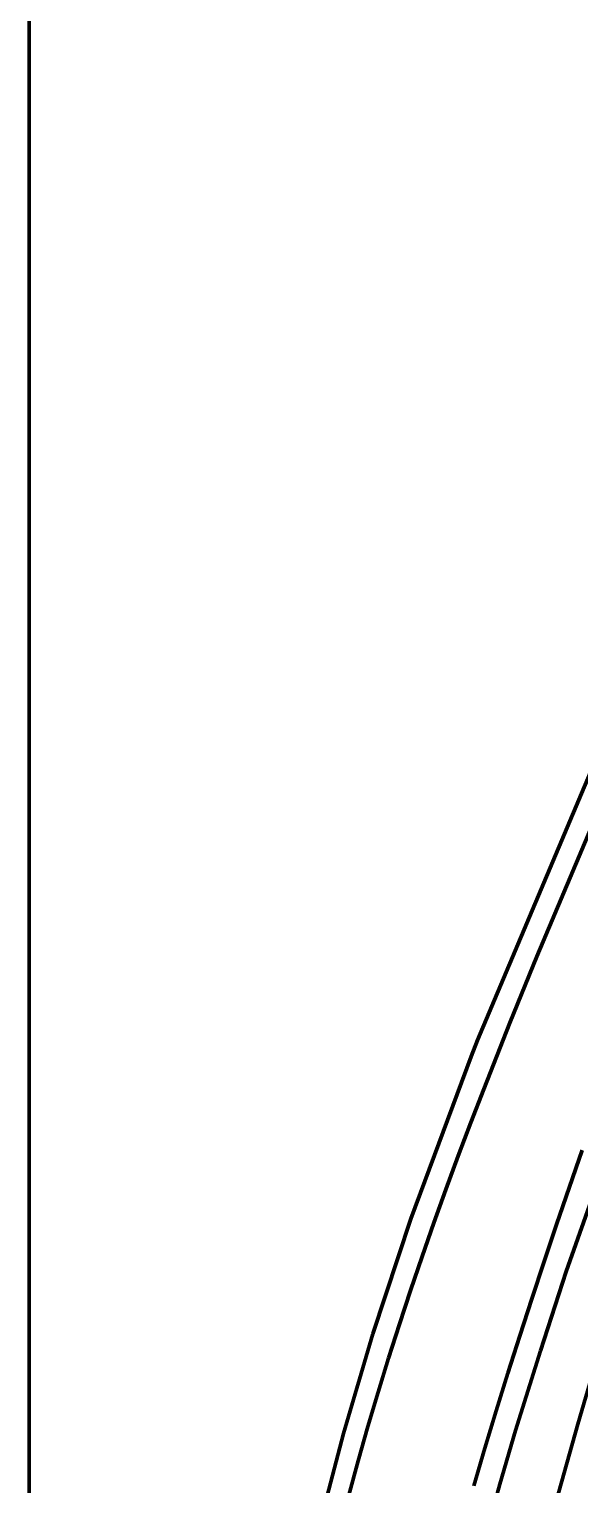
# Model space of a CAD drawing. Header units: millimetres. Extents: x 0 to 9.3, y 0 to 12.
# Drawn here: x 0 to 0.817, y 6.839 to 8.998 of the extents above; entities that cross this region are included whole.
import ezdxf

# ---------------------------------------------------------------- set-up
doc = ezdxf.new("R2010")
doc.units = ezdxf.units.MM
doc.layers.add('color#212121ff', color=7, linetype='CONTINUOUS', lineweight=100)
doc.layers.add('color#ffffffff', color=7, linetype='CONTINUOUS', lineweight=100)

msp = doc.modelspace()

# ---------------------------------------------------------------- linework, layer by layer
at = {"layer": 'color#212121ff'}
for p, q in [((0.6654, 7.4984), (0.9028, 8.0628)), ((0.8561, 7.8664), (0.7532, 7.6224)), ((1.016, 7.7791), (0.7969, 7.1554)), ((0.7532, 7.6224), (0.7133, 7.5243)), ((0.7133, 7.5243), (0.6744, 7.4258)), ((0.6559, 7.4745), (0.6654, 7.4984)), ((0.5664, 7.2335), (0.6559, 7.4745)), ((0.6744, 7.4258), (0.6553, 7.3764)), ((0.6553, 7.3764), (0.6367, 7.3268)), ((0.6367, 7.3268), (0.6184, 7.2772)), ((0.7826, 7.2253), (0.8204, 7.3352)), ((0.6184, 7.2772), (0.6005, 7.2274)), ((0.51, 7.0627), (0.5664, 7.2335)), ((0.6005, 7.2274), (0.5829, 7.1775)), ((0.7641, 7.1702), (0.7826, 7.2253)), ((0.5829, 7.1775), (0.5659, 7.1274)), ((0.7458, 7.115), (0.7641, 7.1702)), ((0.7969, 7.1554), (0.7585, 7.0376)), ((0.5659, 7.1274), (0.5493, 7.0772)), ((0.7279, 7.0597), (0.7458, 7.115)), ((0.8139, 6.9289), (0.864, 7.0996)), ((0.4663, 6.9148), (0.51, 7.0627)), ((0.5493, 7.0772), (0.5332, 7.0268)), ((0.7104, 7.0043), (0.7279, 7.0597)), ((0.5332, 7.0268), (0.5176, 6.9763)), ((0.7585, 7.0376), (0.7217, 6.9193)), ((0.6931, 6.9488), (0.7104, 7.0043)), ((0.5176, 6.9763), (0.5026, 6.9256)), ((0.6762, 6.8932), (0.6931, 6.9488)), ((0.4337, 6.7905), (0.4663, 6.9148)), ((0.5026, 6.9256), (0.4881, 6.8747)), ((0.7217, 6.9193), (0.6983, 6.8401)), ((0.7182, 6.5865), (0.8139, 6.9289)), ((0.6597, 6.8375), (0.6762, 6.8932)), ((0.4881, 6.8747), (0.4743, 6.8236)), ((0.6983, 6.8401), (0.676, 6.7606))]:
    msp.add_line(p, q, dxfattribs=at)
at = {"layer": 'color#ffffffff'}
for p, q in [((0, 0), (0, 12.0417)), ((0.9028, 8.0628), (0.6654, 7.4984)), ((0.7532, 7.6224), (0.8561, 7.8664)), ((0.7969, 7.1554), (1.016, 7.7791)), ((0.7133, 7.5243), (0.7532, 7.6224)), ((0.6744, 7.4258), (0.7133, 7.5243)), ((0.6654, 7.4984), (0.6559, 7.4745)), ((0.6559, 7.4745), (0.5664, 7.2335)), ((0.6553, 7.3764), (0.6744, 7.4258)), ((0.6367, 7.3268), (0.6553, 7.3764)), ((0.6184, 7.2772), (0.6367, 7.3268)), ((0.8204, 7.3352), (0.7826, 7.2253)), ((0.6005, 7.2274), (0.6184, 7.2772)), ((0.5664, 7.2335), (0.51, 7.0627)), ((0.5829, 7.1775), (0.6005, 7.2274)), ((0.7826, 7.2253), (0.7641, 7.1702)), ((0.5659, 7.1274), (0.5829, 7.1775)), ((0.7641, 7.1702), (0.7458, 7.115)), ((0.7585, 7.0376), (0.7969, 7.1554)), ((0.5493, 7.0772), (0.5659, 7.1274)), ((0.7458, 7.115), (0.7279, 7.0597)), ((0.864, 7.0996), (0.8139, 6.9289)), ((0.51, 7.0627), (0.4663, 6.9148)), ((0.5332, 7.0268), (0.5493, 7.0772)), ((0.7279, 7.0597), (0.7104, 7.0043)), ((0.5176, 6.9763), (0.5332, 7.0268)), ((0.7217, 6.9193), (0.7585, 7.0376)), ((0.7104, 7.0043), (0.6931, 6.9488)), ((0.5026, 6.9256), (0.5176, 6.9763)), ((0.6931, 6.9488), (0.6762, 6.8932)), ((0.4663, 6.9148), (0.4337, 6.7905)), ((0.4881, 6.8747), (0.5026, 6.9256)), ((0.6983, 6.8401), (0.7217, 6.9193)), ((0.8139, 6.9289), (0.7182, 6.5865)), ((0.6762, 6.8932), (0.6597, 6.8375)), ((0.4743, 6.8236), (0.4881, 6.8747)), ((0.676, 6.7606), (0.6983, 6.8401))]:
    msp.add_line(p, q, dxfattribs=at)

doc.saveas('drawing.dxf')
